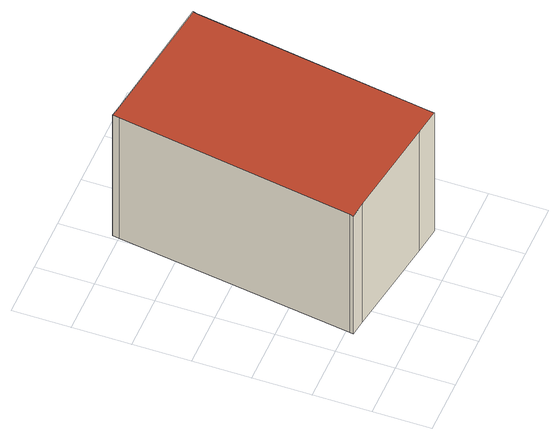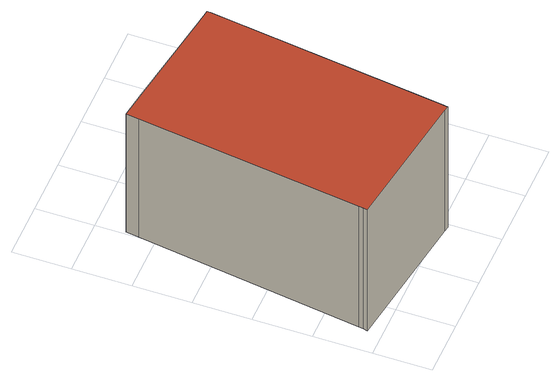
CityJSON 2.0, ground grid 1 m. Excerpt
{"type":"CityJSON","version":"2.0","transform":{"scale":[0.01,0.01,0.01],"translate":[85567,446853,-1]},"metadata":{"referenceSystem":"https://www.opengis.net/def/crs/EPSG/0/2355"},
"CityObjects":{
"building1":{"type":"Building","attributes":{"dak_type":"horizontal","data_area":8.89,"data_coverage":0.817,"geconstateerd":false,"gid":18954253,"h_dak_50p":2.39,"h_dak_70p":2.4,"h_dak_max":2.5,"h_dak_min":2.37,"h_maaiveld":-0.283,"kas_warenhuis":false,"lod11_replace":false,"ondergronds_type":"above ground","oorspronkelijkbouwjaar":2006,"pw_actueel":"yes","pw_bron":"ahn3","reconstructie_methode":"tudelft3d-geoflow","reconstruction_skipped":false,"rmse_lod12":0.0349,"rmse_lod13":0.0355,"rmse_lod22":0.0291,"rn":1,"status":"Pand in gebruik","t_run":34.3,"val3dity_codes_lod12":"[]","val3dity_codes_lod13":"[]","val3dity_codes_lod22":"[]"},"children":["building1-1"]},
"building1-1":{"type":"BuildingPart","parents":["building1"],"geometry":[{"type":"Solid","lod":"2.2","boundaries":[[[[0,1,2,3,4,5,6,7,8,9,10,11]],[[12,5,4,13]],[[14,6,5,12]],[[15,7,6,14]],[[16,0,11,17]],[[17,11,10,18]],[[19,8,7,15]],[[20,9,8,19]],[[18,10,9,20]],[[21,2,1,22]],[[13,4,3,23]],[[23,3,2,21]],[[22,1,0,16]],[[23,21,22,16,17,18,20,19,15,14,12,13]]]],"semantics":{"surfaces":[{"type":"GroundSurface"},{"type":"WallSurface","on_footprint_edge":true},{"type":"RoofSurface"}],"values":[[0,1,1,1,1,1,1,1,1,1,1,1,1,2]]}}]}
},
"vertices":[
[358,475,72],[356,467,72],[355,460,72],[299,72,72],[296,50,72],[249,57,72],[74,84,72],[45,88,72],[46,94,72],[105,500,72],[107,512,72],[117,510,72],[249,57,338],[296,50,338],[74,84,338],[45,88,337],[358,475,344],[117,510,343],[107,512,343],[46,94,338],[105,500,343],[355,460,343],[356,467,343],[299,72,338]
]}
